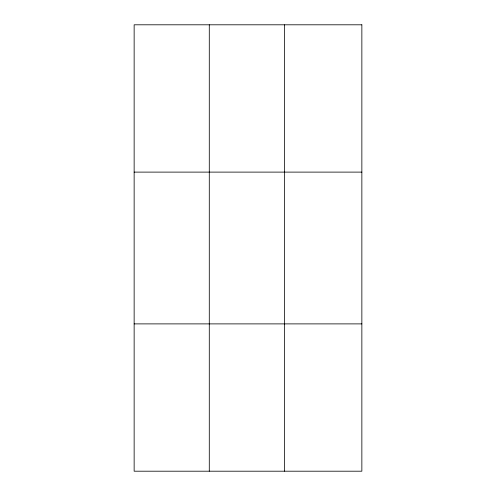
<?xml version="1.0" encoding="UTF-8"?>
<svg xmlns="http://www.w3.org/2000/svg" width="496" height="496" viewBox="0 0 496 496"><rect width="100%" height="100%" fill="white"/><g stroke="black" fill="none" stroke-linecap="round" stroke-linejoin="round"><path stroke-width="0.74" d="M209.287 24.8L209.287 471.2M284.431 24.8L284.431 471.2M134.143 172.112L361.857 172.112M134.143 323.888L361.857 323.888M361.857 24.8L361.857 471.2L134.143 471.2L134.143 24.8L361.857 24.8"/></g></svg>
